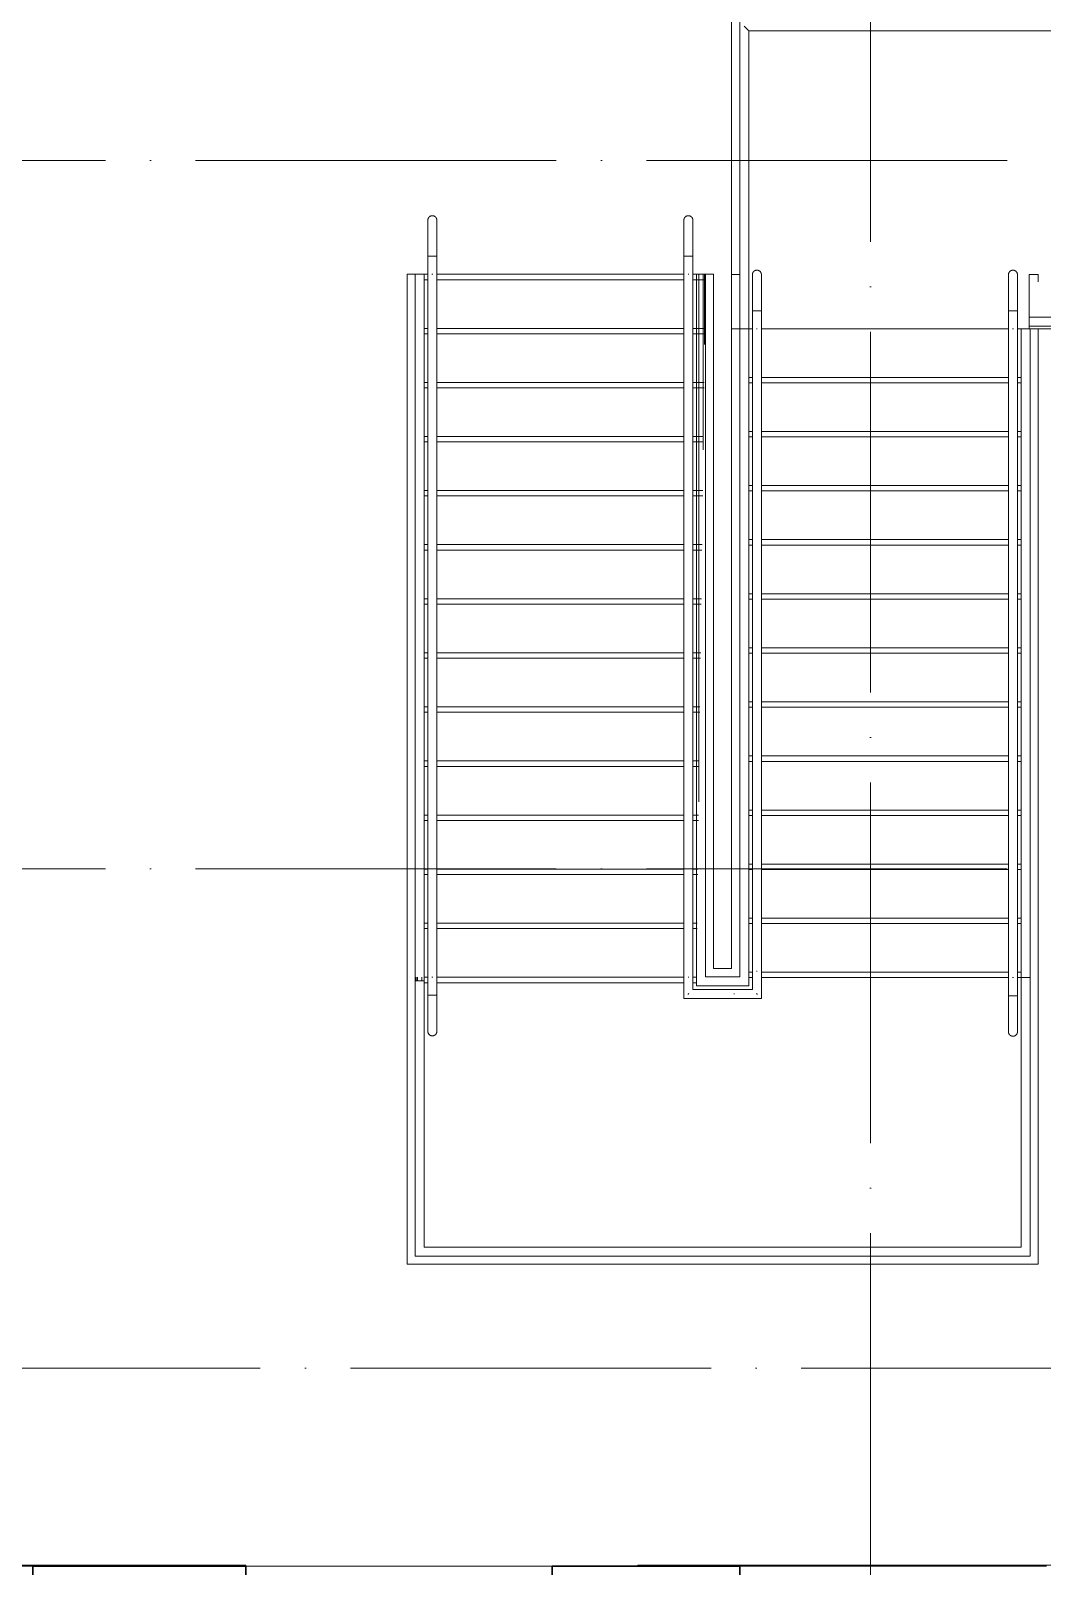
# Model space of a CAD drawing. Header units: millimetres. Extents: x -421858 to 614926, y -468665 to 141641.
# Drawn here: x 126769 to 132378, y -3136 to 5383 of the extents above; entities that cross this region are included whole.
import ezdxf

# ---------------------------------------------------------------- set-up
doc = ezdxf.new("R2010")
doc.units = ezdxf.units.MM
doc.linetypes.add('ADSK_Линия сетки', pattern=[25, 20, -2.5, 0, -2.5])
for name, color, linetype, lineweight in [('Лестницы', 252, 'Continuous', 9), ('Ограждение', 252, 'Continuous', 9), ('Оси', 252, 'Continuous', 9), ('Перекрытие', 252, 'Continuous', 18), ('Стены внутренние', 7, 'Continuous', 18), ('Стены наружные', 7, 'Continuous', 18)]:
    doc.layers.add(name, color=color, linetype=linetype, lineweight=lineweight)

# ---------------------------------------------------------------- blocks, each defined once
blk = doc.blocks.new('2 этаж')
at = {"layer": 'Лестницы', "color": 251, "true_color": 0x636466}
for p, q in [((128900.8, 4031.8), (128855.8, 4031.8)), ((128855.8, 4031.8), (128855.8, -185.6)), ((128970.8, 4031.8), (128950.8, 4031.8)), ((130390.8, 4031.8), (129020.8, 4031.8)), ((130505.8, 4031.8), (130440.8, 4031.8)), ((130555.8, 4031.8), (130505.8, 4031.8)), ((130505.8, 4031.8), (130505.8, 3731.8)), ((130555.8, 4031.8), (130555.8, 179.7)), ((130701, 4029.7), (130655.8, 4029.7)), ((130655.8, 3989.8), (130655.8, 4029.7)), ((132355.8, 4029.7), (132305.8, 4029.7)), ((132305.8, 3793.9), (132305.8, 4029.7)), ((132355.8, 3989.8), (132355.8, 4029.7)), ((128970.8, 4001.8), (128950.8, 4001.8)), ((130390.8, 4001.8), (129020.8, 4001.8)), ((130505.8, 4001.8), (130440.8, 4001.8)), ((128970.8, 3731.8), (128950.8, 3731.8)), ((128970.8, 3701.8), (128950.8, 3701.8)), ((130390.8, 3731.8), (129020.8, 3731.8)), ((130390.8, 3701.8), (129020.8, 3701.8)), ((130505.8, 3731.8), (130440.8, 3731.8)), ((130505.8, 3701.8), (130440.8, 3701.8)), ((130505.8, 3731.8), (130505.8, 3641.8)), ((130655.8, 179.7), (130655.8, 3729.4)), ((132305.8, 3729.7), (132305.8, 3743.9)), ((132355.8, 147), (132355.8, 3729.4)), ((128970.8, 3431.8), (128950.8, 3431.8)), ((130390.8, 3431.8), (129020.8, 3431.8)), ((130503.1, 3431.8), (130440.8, 3431.8)), ((130750.8, 3459.7), (130770.8, 3459.7)), ((130750.8, 3429.7), (130770.8, 3429.7)), ((130820.8, 3459.7), (132190.8, 3459.7)), ((130820.8, 3429.7), (132190.8, 3429.7)), ((132240.8, 3459.7), (132260.8, 3459.7)), ((132240.8, 3429.7), (132260.8, 3429.7)), ((128970.8, 3401.8), (128950.8, 3401.8)), ((130390.8, 3401.8), (129020.8, 3401.8)), ((130502.7, 3401.8), (130440.8, 3401.8)), ((130750.8, 3159.7), (130770.8, 3159.7)), ((130820.8, 3159.7), (132190.8, 3159.7)), ((132240.8, 3159.7), (132260.8, 3159.7)), ((128970.8, 3131.8), (128950.8, 3131.8)), ((128970.8, 3101.8), (128950.8, 3101.8)), ((130390.8, 3131.8), (129020.8, 3131.8)), ((130390.8, 3101.8), (129020.8, 3101.8)), ((130499.3, 3131.8), (130440.8, 3131.8)), ((130498.9, 3101.8), (130440.8, 3101.8)), ((130750.8, 3129.7), (130770.8, 3129.7)), ((130820.8, 3129.7), (132190.8, 3129.7)), ((132240.8, 3129.7), (132260.8, 3129.7)), ((128970.8, 2831.8), (128950.8, 2831.8)), ((130390.8, 2831.8), (129020.8, 2831.8)), ((130495.4, 2831.8), (130440.8, 2831.8)), ((130750.8, 2859.7), (130770.8, 2859.7)), ((130750.8, 2829.7), (130770.8, 2829.7)), ((130820.8, 2859.7), (132190.8, 2859.7)), ((130820.8, 2829.7), (132190.8, 2829.7)), ((132240.8, 2859.7), (132260.8, 2859.7)), ((132240.8, 2829.7), (132260.8, 2829.7)), ((128970.8, 2801.8), (128950.8, 2801.8)), ((130390.8, 2801.8), (129020.8, 2801.8)), ((130495.1, 2801.8), (130440.8, 2801.8)), ((130750.8, 2559.7), (130770.8, 2559.7)), ((130820.8, 2559.7), (132190.8, 2559.7)), ((132240.8, 2559.7), (132260.8, 2559.7)), ((128970.8, 2531.8), (128950.8, 2531.8)), ((128970.8, 2501.8), (128950.8, 2501.8)), ((130390.8, 2531.8), (129020.8, 2531.8)), ((130390.8, 2501.8), (129020.8, 2501.8)), ((130491.8, 2531.8), (130440.8, 2531.8)), ((130491.2, 2501.8), (130440.8, 2501.8)), ((130750.8, 2529.7), (130770.8, 2529.7)), ((130820.8, 2529.7), (132190.8, 2529.7)), ((132240.8, 2529.7), (132260.8, 2529.7)), ((128970.8, 2231.8), (128950.8, 2231.8)), ((130390.8, 2231.8), (129020.8, 2231.8)), ((130487.7, 2231.8), (130440.8, 2231.8)), ((130750.8, 2259.7), (130770.8, 2259.7)), ((130750.8, 2229.7), (130770.8, 2229.7)), ((130820.8, 2259.7), (132190.8, 2259.7)), ((130820.8, 2229.7), (132190.8, 2229.7)), ((132240.8, 2259.7), (132260.8, 2259.7)), ((132240.8, 2229.7), (132260.8, 2229.7)), ((128970.8, 2201.8), (128950.8, 2201.8)), ((130390.8, 2201.8), (129020.8, 2201.8)), ((130487.4, 2201.8), (130440.8, 2201.8)), ((130750.8, 1959.7), (130770.8, 1959.7)), ((130820.8, 1959.7), (132190.8, 1959.7)), ((132240.8, 1959.7), (132260.8, 1959.7)), ((128970.8, 1931.8), (128950.8, 1931.8)), ((128970.8, 1901.8), (128950.8, 1901.8)), ((130390.8, 1931.8), (129020.8, 1931.8)), ((130390.8, 1901.8), (129020.8, 1901.8)), ((130483.9, 1931.8), (130440.8, 1931.8)), ((130483.5, 1901.8), (130440.8, 1901.8)), ((130750.8, 1929.7), (130770.8, 1929.7)), ((130820.8, 1929.7), (132190.8, 1929.7)), ((132240.8, 1929.7), (132260.8, 1929.7)), ((128970.8, 1631.8), (128950.8, 1631.8)), ((130390.8, 1631.8), (129020.8, 1631.8)), ((130480.1, 1631.8), (130440.8, 1631.8)), ((130750.8, 1659.7), (130770.8, 1659.7)), ((130750.8, 1629.7), (130770.8, 1629.7)), ((130820.8, 1659.7), (132190.8, 1659.7)), ((130820.8, 1629.7), (132190.8, 1629.7)), ((132240.8, 1659.7), (132260.8, 1659.7)), ((132240.8, 1629.7), (132260.8, 1629.7)), ((128970.8, 1601.8), (128950.8, 1601.8)), ((130390.8, 1601.8), (129020.8, 1601.8)), ((130479.7, 1601.8), (130440.8, 1601.8)), ((128970.8, 1331.8), (128950.8, 1331.8)), ((128970.8, 1301.8), (128950.8, 1301.8)), ((130390.8, 1331.8), (129020.8, 1331.8)), ((130390.8, 1301.8), (129020.8, 1301.8)), ((130476.4, 1331.8), (130440.8, 1331.8)), ((130475.9, 1301.8), (130440.8, 1301.8)), ((130750.8, 1359.7), (130770.8, 1359.7)), ((130750.8, 1329.7), (130770.8, 1329.7)), ((130820.8, 1359.7), (132190.8, 1359.7)), ((130820.8, 1329.7), (132190.8, 1329.7)), ((132240.8, 1359.7), (132260.8, 1359.7)), ((132240.8, 1329.7), (132260.8, 1329.7)), ((128970.8, 1031.8), (128950.8, 1031.8)), ((130390.8, 1031.8), (129020.8, 1031.8)), ((130472.5, 1031.8), (130440.8, 1031.8)), ((130750.8, 1059.7), (130770.8, 1059.7)), ((130750.8, 1029.7), (130770.8, 1029.7)), ((130820.8, 1059.7), (132190.8, 1059.7)), ((130820.8, 1029.7), (132190.8, 1029.7)), ((132240.8, 1059.7), (132260.8, 1059.7)), ((132240.8, 1029.7), (132260.8, 1029.7)), ((128970.8, 1001.8), (128950.8, 1001.8)), ((130390.8, 1001.8), (129020.8, 1001.8)), ((130472.2, 1001.8), (130440.8, 1001.8)), ((128970.8, 731.8), (128950.8, 731.8)), ((128970.8, 701.8), (128950.8, 701.8)), ((130390.8, 731.8), (129020.8, 731.8)), ((130390.8, 701.8), (129020.8, 701.8)), ((130468.5, 731.8), (130440.8, 731.8)), ((130468.1, 701.8), (130440.8, 701.8)), ((130750.8, 759.7), (130770.8, 759.7)), ((130750.8, 729.7), (130770.8, 729.7)), ((130820.8, 759.7), (132190.8, 759.7)), ((130820.8, 729.7), (132190.8, 729.7)), ((132240.8, 759.7), (132260.8, 759.7)), ((132240.8, 729.7), (132260.8, 729.7)), ((128970.8, 431.8), (128950.8, 431.8)), ((130390.8, 431.8), (129020.8, 431.8)), ((130464.7, 431.8), (130440.8, 431.8)), ((130750.8, 459.7), (130770.8, 459.7)), ((130750.8, 429.7), (130770.8, 429.7)), ((130820.8, 459.7), (132190.8, 459.7)), ((130820.8, 429.7), (132190.8, 429.7)), ((132240.8, 459.7), (132260.8, 459.7)), ((132240.8, 429.7), (132260.8, 429.7)), ((128970.8, 401.8), (128950.8, 401.8)), ((130390.8, 401.8), (129020.8, 401.8)), ((130464.3, 401.8), (130440.8, 401.8)), ((130655.8, 179.7), (130555.8, 179.7)), ((128905.8, 131.8), (128905.8, 111.8)), ((128970.8, 131.8), (128950.8, 131.8)), ((128970.8, 101.8), (128950.8, 101.8)), ((130390.8, 131.8), (129020.8, 131.8)), ((130390.8, 101.8), (129020.8, 101.8)), ((130461.8, 131.8), (130440.8, 131.8)), ((130461.3, 101.8), (130440.8, 101.8)), ((130750.8, 159.7), (130770.8, 159.7)), ((130750.8, 129.7), (130770.8, 129.7)), ((130820.8, 159.7), (132190.8, 159.7)), ((130820.8, 129.7), (132190.8, 129.7)), ((132240.8, 159.7), (132260.8, 159.7)), ((132240.8, 129.7), (132260.8, 129.7)), ((132355.8, -1460.3), (132355.8, 147)), ((128855.8, -185.6), (128855.8, -1460.3)), ((128855.8, -1460.3), (132355.8, -1460.3))]:
    blk.add_line(p, q, dxfattribs=at)
at = {"layer": 'Ограждение', "color": 251, "true_color": 0x636466}
for p, q in [((130700.8, 5432.9), (130700.8, 3729.7)), ((130750.8, 3729.7), (130750.8, 5382.9)), ((130751.3, 5382.4), (133026.5, 5382.4)), ((128970.8, 4131.8), (128970.8, 4031.2)), ((129020.8, 4131.8), (128970.8, 4131.8)), ((128970.8, 4131.8), (128970.8, 4031.8)), ((128998.2, 4131.8), (128993.5, 4131.8)), ((128993.5, 4131.8), (128995.8, 4131.8)), ((128995.8, 4131.8), (128998.2, 4131.8)), ((129020.8, 4031.2), (129020.8, 4131.8)), ((129020.8, 4131.8), (129020.8, 4031.8)), ((130390.8, 4131.8), (130390.8, 4031.2)), ((130440.8, 4131.8), (130390.8, 4131.8)), ((130390.8, 4131.8), (130390.8, 4031.8)), ((130418.2, 4131.8), (130413.5, 4131.8)), ((130413.5, 4131.8), (130415.8, 4131.8)), ((130415.8, 4131.8), (130418.2, 4131.8)), ((130440.8, 4031.2), (130440.8, 4131.8)), ((130440.8, 4131.8), (130440.8, 4031.8)), ((128900.8, 4031.8), (128950.8, 4031.8)), ((128900.8, 4031.8), (128900.8, 131.8)), ((128950.8, 4031.8), (128950.8, 131.8)), ((128970.8, 4031.8), (128970.8, 131.8)), ((128970.8, 4025.6), (128970.8, 125.6)), ((129020.8, 4031.8), (129020.8, 131.8)), ((129020.8, 125.6), (129020.8, 4025.6)), ((130390.8, 4031.8), (130390.8, 131.8)), ((130390.8, 4025.6), (130390.8, 125.6)), ((130440.8, 4031.8), (130440.8, 131.8)), ((130440.8, 125.6), (130440.8, 4025.6)), ((130460.8, 4031.8), (130510.8, 4031.8)), ((130460.8, 131.8), (130460.8, 4031.8)), ((130473.3, 4031.8), (130498.3, 4031.8)), ((130473.3, 1105.9), (130473.3, 4031.8)), ((130498.3, 3057.6), (130498.3, 4031.8)), ((130510.8, 134.7), (130510.8, 4031.8)), ((130770.8, 3829.7), (130770.8, 3735.8)), ((130770.8, 3829.7), (130820.8, 3829.7)), ((130770.8, 3729.7), (130770.8, 3829.7)), ((130798.2, 3829.7), (130793.5, 3829.7)), ((130793.5, 3829.7), (130795.8, 3829.7)), ((130795.8, 3829.7), (130798.2, 3829.7)), ((130820.8, 3735.8), (130820.8, 3829.7)), ((130820.8, 3729.7), (130820.8, 3829.7)), ((132190.8, 3829.4), (132190.8, 3735.6)), ((132190.8, 3829.4), (132240.8, 3829.4)), ((132190.8, 3729.4), (132190.8, 3829.4)), ((132218.2, 3829.4), (132213.5, 3829.4)), ((132213.5, 3829.4), (132215.8, 3829.4)), ((132215.8, 3829.4), (132218.2, 3829.4)), ((132240.8, 3735.6), (132240.8, 3829.4)), ((132240.8, 3729.4), (132240.8, 3829.4)), ((133018.7, 3793.9), (132305.8, 3793.9)), ((130700.8, 3729.7), (130750.8, 3729.7)), ((130700.8, 3729.7), (130700.8, 134.7)), ((130750.8, 3729.7), (130750.8, 84.7)), ((130770.8, 3735.8), (130770.8, 171.2)), ((130770.8, 165.1), (130770.8, 3729.7)), ((130820.8, 171.2), (130820.8, 3735.8)), ((130820.8, 165.1), (130820.8, 3729.7)), ((132190.8, 3735.6), (132190.8, 135.8)), ((132190.8, 129.7), (132190.8, 3729.4)), ((132240.8, 135.8), (132240.8, 3735.6)), ((132240.8, 129.7), (132240.8, 3729.4)), ((132260.8, 3729.4), (132310.8, 3729.4)), ((132260.8, 3729.4), (132260.8, 129.7)), ((132305.8, 3743.9), (132968.7, 3743.9)), ((132310.8, 3729.4), (132310.8, 129.7)), ((128900.8, 131.8), (128900.8, 111.8)), ((128900.8, 111.8), (128950.8, 111.8)), ((128900.8, -1415.3), (128900.8, 111.8)), ((128950.8, 111.8), (128900.8, 111.8)), ((128913.3, 131.8), (128913.3, 111.8)), ((128938.3, 131.8), (128938.3, 111.8)), ((128950.8, 131.8), (128950.8, 111.8)), ((128950.8, -1365.3), (128950.8, 111.8)), ((128970.8, 131.8), (128970.8, 31.8)), ((128970.8, 125.6), (128970.8, 31.8)), ((129020.8, 131.8), (129020.8, 31.8)), ((129020.8, 31.8), (129020.8, 125.6)), ((130390.8, 131.8), (130390.8, 14.7)), ((130390.8, 125.6), (130390.8, 14.7)), ((130440.8, 131.8), (130440.8, 64.7)), ((130440.8, 64.7), (130440.8, 125.6)), ((130460.8, 84.7), (130460.8, 131.8)), ((130700.8, 134.7), (130510.8, 134.7)), ((130770.8, 165.6), (130770.8, 64.7)), ((130770.8, 64.7), (130770.8, 165.1)), ((130820.8, 14.7), (130820.8, 165.6)), ((130820.8, 14.7), (130820.8, 165.1)), ((132190.8, 130.2), (132190.8, 29.7)), ((132190.8, 29.7), (132190.8, 129.7)), ((132240.8, 29.7), (132240.8, 130.2)), ((132240.8, 29.7), (132240.8, 129.7)), ((132260.8, 129.7), (132260.8, -1365.3)), ((132310.8, 129.7), (132260.8, 129.7)), ((132310.8, 129.7), (132310.8, -1415.3)), ((129020.8, 31.8), (128970.8, 31.8)), ((128993.5, 31.8), (128998.2, 31.8)), ((128995.8, 31.8), (128993.5, 31.8)), ((128998.2, 31.8), (128995.8, 31.8)), ((130390.8, 14.7), (130670.4, 14.7)), ((130390.8, 14.7), (130670.4, 14.7)), ((130670.4, 64.7), (130440.8, 64.7)), ((130440.8, 64.7), (130670.4, 64.7)), ((130750.8, 84.7), (130460.8, 84.7)), ((130670.4, 64.7), (130770.8, 64.7)), ((130670.4, 14.7), (130820.8, 14.7)), ((130770.8, 64.7), (130695.4, 64.7)), ((130695.4, 14.7), (130820.8, 14.7)), ((132190.8, 29.7), (132240.8, 29.7)), ((132213.5, 29.7), (132218.2, 29.7)), ((132215.8, 29.7), (132213.5, 29.7)), ((132218.2, 29.7), (132215.8, 29.7)), ((132310.8, -1415.3), (128900.8, -1415.3)), ((132260.8, -1365.3), (128950.8, -1365.3))]:
    blk.add_line(p, q, dxfattribs=at)
at = {"layer": 'Ограждение', "color": 251, "true_color": 0x636466, "flags": 128}
for points in [[(130751.3, 5382.4), (130750.3, 5383.2), (130747.7, 5385.7), (130743.6, 5389.7), (130738.4, 5394.9), (130732.3, 5400.9), (130725.8, 5407.4)], [(128970.8, 4331.8), (128970.8, 4332.8), (128970.9, 4333.7), (128971, 4334.7), (128971.1, 4335.7), (128971.3, 4336.7), (128971.5, 4337.7), (128971.8, 4338.7), (128972.1, 4339.6), (128972.4, 4340.6), (128972.8, 4341.5), (128973.2, 4342.4), (128973.7, 4343.3), (128974.1, 4344.2), (128974.6, 4345), (128975.2, 4345.9), (128975.8, 4346.7), (128976.4, 4347.5), (128977, 4348.2), (128977.7, 4349), (128978.4, 4349.7), (128979.1, 4350.4), (128979.9, 4351), (128980.7, 4351.6), (128981.5, 4352.2), (128982.3, 4352.8), (128983.2, 4353.3), (128984, 4353.8), (128984.9, 4354.3), (128985.8, 4354.7), (128986.8, 4355.1), (128987.7, 4355.4), (128988.7, 4355.7), (128989.6, 4356), (128990.6, 4356.2), (128991.6, 4356.4), (128992.6, 4356.5), (128993.6, 4356.6), (128994.6, 4356.7), (128995.6, 4356.7), (128995.8, 4356.8)], [(128995.8, 4356.8), (128996.8, 4356.7), (128997.8, 4356.7), (128998.8, 4356.6), (128999.8, 4356.4), (129000.8, 4356.3), (129001.8, 4356), (129002.7, 4355.8), (129003.7, 4355.5), (129004.6, 4355.1), (129005.6, 4354.8), (129006.5, 4354.4), (129007.4, 4353.9), (129008.2, 4353.4), (129009.1, 4352.9), (129009.9, 4352.4), (129010.8, 4351.8), (129011.5, 4351.2), (129012.3, 4350.5), (129013, 4349.9), (129013.8, 4349.2), (129014.4, 4348.4), (129015.1, 4347.7), (129015.7, 4346.9), (129016.3, 4346.1), (129016.9, 4345.3), (129017.4, 4344.4), (129017.9, 4343.5), (129018.3, 4342.6), (129018.7, 4341.7), (129019.1, 4340.8), (129019.5, 4339.9), (129019.8, 4338.9), (129020, 4338), (129020.3, 4337), (129020.5, 4336), (129020.6, 4335), (129020.7, 4334), (129020.8, 4333), (129020.8, 4332), (129020.8, 4331.8)], [(130390.8, 4331.8), (130390.8, 4332.8), (130390.9, 4333.7), (130391, 4334.7), (130391.1, 4335.7), (130391.3, 4336.7), (130391.5, 4337.7), (130391.8, 4338.7), (130392.1, 4339.6), (130392.4, 4340.6), (130392.8, 4341.5), (130393.2, 4342.4), (130393.7, 4343.3), (130394.1, 4344.2), (130394.6, 4345), (130395.2, 4345.9), (130395.8, 4346.7), (130396.4, 4347.5), (130397, 4348.2), (130397.7, 4349), (130398.4, 4349.7), (130399.1, 4350.4), (130399.9, 4351), (130400.7, 4351.6), (130401.5, 4352.2), (130402.3, 4352.8), (130403.2, 4353.3), (130404, 4353.8), (130404.9, 4354.3), (130405.8, 4354.7), (130406.8, 4355.1), (130407.7, 4355.4), (130408.7, 4355.7), (130409.6, 4356), (130410.6, 4356.2), (130411.6, 4356.4), (130412.6, 4356.5), (130413.6, 4356.6), (130414.6, 4356.7), (130415.6, 4356.7), (130415.8, 4356.8)], [(130415.8, 4356.8), (130416.8, 4356.7), (130417.8, 4356.7), (130418.8, 4356.6), (130419.8, 4356.4), (130420.8, 4356.3), (130421.8, 4356), (130422.7, 4355.8), (130423.7, 4355.5), (130424.6, 4355.1), (130425.6, 4354.8), (130426.5, 4354.4), (130427.4, 4353.9), (130428.2, 4353.4), (130429.1, 4352.9), (130429.9, 4352.4), (130430.8, 4351.8), (130431.5, 4351.2), (130432.3, 4350.5), (130433, 4349.9), (130433.8, 4349.2), (130434.4, 4348.4), (130435.1, 4347.7), (130435.7, 4346.9), (130436.3, 4346.1), (130436.9, 4345.3), (130437.4, 4344.4), (130437.9, 4343.5), (130438.3, 4342.6), (130438.7, 4341.7), (130439.1, 4340.8), (130439.5, 4339.9), (130439.8, 4338.9), (130440, 4338), (130440.3, 4337), (130440.5, 4336), (130440.6, 4335), (130440.7, 4334), (130440.8, 4333), (130440.8, 4332), (130440.8, 4331.8)], [(128970.8, 4131.8), (128970.8, 4139.7), (128970.8, 4147.7), (128970.8, 4155.7), (128970.8, 4163.6), (128970.8, 4171.5), (128970.8, 4179.3), (128970.8, 4187), (128970.8, 4194.7), (128970.8, 4202.2), (128970.8, 4209.6), (128970.8, 4216.9), (128970.8, 4224.1), (128970.8, 4231.1), (128970.8, 4238), (128970.8, 4244.7), (128970.8, 4251.2), (128970.8, 4257.5), (128970.8, 4263.6), (128970.8, 4269.5), (128970.8, 4275.2), (128970.8, 4280.7), (128970.8, 4285.9), (128970.8, 4290.9), (128970.8, 4295.6), (128970.8, 4300), (128970.8, 4304.2), (128970.8, 4308.1), (128970.8, 4311.8), (128970.8, 4315.1), (128970.8, 4318.2), (128970.8, 4320.9), (128970.8, 4323.4), (128970.8, 4325.5), (128970.8, 4327.3), (128970.8, 4328.8), (128970.8, 4330), (128970.8, 4330.9), (128970.8, 4331.5), (128970.8, 4331.7), (128970.8, 4331.8)], [(128970.8, 4331.8), (128970.8, 4331.6), (128970.8, 4331.1), (128970.8, 4330.3), (128970.8, 4329.2), (128970.8, 4327.8), (128970.8, 4326), (128970.8, 4324), (128970.8, 4321.6), (128970.8, 4318.9), (128970.8, 4316), (128970.8, 4312.7), (128970.8, 4309.2), (128970.8, 4305.3), (128970.8, 4301.2), (128970.8, 4296.8), (128970.8, 4292.2), (128970.8, 4287.3), (128970.8, 4282.1), (128970.8, 4276.7), (128970.8, 4271.1), (128970.8, 4265.2), (128970.8, 4259.2), (128970.8, 4252.9), (128970.8, 4246.5), (128970.8, 4239.8), (128970.8, 4233), (128970.8, 4226), (128970.8, 4218.9), (128970.8, 4211.6), (128970.8, 4204.2), (128970.8, 4196.7), (128970.8, 4189.1), (128970.8, 4181.4), (128970.8, 4173.6), (128970.8, 4165.7), (128970.8, 4157.8), (128970.8, 4149.9), (128970.8, 4141.9), (128970.8, 4133.9), (128970.8, 4131.8)], [(129020.8, 4131.8), (129020.8, 4139.7), (129020.8, 4147.7), (129020.8, 4155.7), (129020.8, 4163.6), (129020.8, 4171.5), (129020.8, 4179.3), (129020.8, 4187), (129020.8, 4194.7), (129020.8, 4202.2), (129020.8, 4209.6), (129020.8, 4216.9), (129020.8, 4224.1), (129020.8, 4231.1), (129020.8, 4238), (129020.8, 4244.7), (129020.8, 4251.2), (129020.8, 4257.5), (129020.8, 4263.6), (129020.8, 4269.5), (129020.8, 4275.2), (129020.8, 4280.7), (129020.8, 4285.9), (129020.8, 4290.9), (129020.8, 4295.6), (129020.8, 4300), (129020.8, 4304.2), (129020.8, 4308.1), (129020.8, 4311.8), (129020.8, 4315.1), (129020.8, 4318.2), (129020.8, 4320.9), (129020.8, 4323.4), (129020.8, 4325.5), (129020.8, 4327.3), (129020.8, 4328.8), (129020.8, 4330), (129020.8, 4330.9), (129020.8, 4331.5), (129020.8, 4331.7), (129020.8, 4331.8)], [(129020.8, 4331.8), (129020.8, 4331.6), (129020.8, 4331.1), (129020.8, 4330.3), (129020.8, 4329.2), (129020.8, 4327.8), (129020.8, 4326), (129020.8, 4324), (129020.8, 4321.6), (129020.8, 4318.9), (129020.8, 4316), (129020.8, 4312.7), (129020.8, 4309.2), (129020.8, 4305.3), (129020.8, 4301.2), (129020.8, 4296.8), (129020.8, 4292.2), (129020.8, 4287.3), (129020.8, 4282.1), (129020.8, 4276.7), (129020.8, 4271.1), (129020.8, 4265.2), (129020.8, 4259.2), (129020.8, 4252.9), (129020.8, 4246.5), (129020.8, 4239.8), (129020.8, 4233), (129020.8, 4226), (129020.8, 4218.9), (129020.8, 4211.6), (129020.8, 4204.2), (129020.8, 4196.7), (129020.8, 4189.1), (129020.8, 4181.4), (129020.8, 4173.6), (129020.8, 4165.7), (129020.8, 4157.8), (129020.8, 4149.9), (129020.8, 4141.9), (129020.8, 4133.9), (129020.8, 4131.8)], [(130390.8, 4131.8), (130390.8, 4139.7), (130390.8, 4147.7), (130390.8, 4155.7), (130390.8, 4163.6), (130390.8, 4171.5), (130390.8, 4179.3), (130390.8, 4187), (130390.8, 4194.7), (130390.8, 4202.2), (130390.8, 4209.6), (130390.8, 4216.9), (130390.8, 4224.1), (130390.8, 4231.1), (130390.8, 4238), (130390.8, 4244.7), (130390.8, 4251.2), (130390.8, 4257.5), (130390.8, 4263.6), (130390.8, 4269.5), (130390.8, 4275.2), (130390.8, 4280.7), (130390.8, 4285.9), (130390.8, 4290.9), (130390.8, 4295.6), (130390.8, 4300), (130390.8, 4304.2), (130390.8, 4308.1), (130390.8, 4311.8), (130390.8, 4315.1), (130390.8, 4318.2), (130390.8, 4320.9), (130390.8, 4323.4), (130390.8, 4325.5), (130390.8, 4327.3), (130390.8, 4328.8), (130390.8, 4330), (130390.8, 4330.9), (130390.8, 4331.5), (130390.8, 4331.7), (130390.8, 4331.8)], [(130390.8, 4331.8), (130390.8, 4331.6), (130390.8, 4331.1), (130390.8, 4330.3), (130390.8, 4329.2), (130390.8, 4327.8), (130390.8, 4326), (130390.8, 4324), (130390.8, 4321.6), (130390.8, 4318.9), (130390.8, 4316), (130390.8, 4312.7), (130390.8, 4309.2), (130390.8, 4305.3), (130390.8, 4301.2), (130390.8, 4296.8), (130390.8, 4292.2), (130390.8, 4287.3), (130390.8, 4282.1), (130390.8, 4276.7), (130390.8, 4271.1), (130390.8, 4265.2), (130390.8, 4259.2), (130390.8, 4252.9), (130390.8, 4246.5), (130390.8, 4239.8), (130390.8, 4233), (130390.8, 4226), (130390.8, 4218.9), (130390.8, 4211.6), (130390.8, 4204.2), (130390.8, 4196.7), (130390.8, 4189.1), (130390.8, 4181.4), (130390.8, 4173.6), (130390.8, 4165.7), (130390.8, 4157.8), (130390.8, 4149.9), (130390.8, 4141.9), (130390.8, 4133.9), (130390.8, 4131.8)], [(130440.8, 4131.8), (130440.8, 4139.7), (130440.8, 4147.7), (130440.8, 4155.7), (130440.8, 4163.6), (130440.8, 4171.5), (130440.8, 4179.3), (130440.8, 4187), (130440.8, 4194.7), (130440.8, 4202.2), (130440.8, 4209.6), (130440.8, 4216.9), (130440.8, 4224.1), (130440.8, 4231.1), (130440.8, 4238), (130440.8, 4244.7), (130440.8, 4251.2), (130440.8, 4257.5), (130440.8, 4263.6), (130440.8, 4269.5), (130440.8, 4275.2), (130440.8, 4280.7), (130440.8, 4285.9), (130440.8, 4290.9), (130440.8, 4295.6), (130440.8, 4300), (130440.8, 4304.2), (130440.8, 4308.1), (130440.8, 4311.8), (130440.8, 4315.1), (130440.8, 4318.2), (130440.8, 4320.9), (130440.8, 4323.4), (130440.8, 4325.5), (130440.8, 4327.3), (130440.8, 4328.8), (130440.8, 4330), (130440.8, 4330.9), (130440.8, 4331.5), (130440.8, 4331.7), (130440.8, 4331.8)], [(130440.8, 4331.8), (130440.8, 4331.6), (130440.8, 4331.1), (130440.8, 4330.3), (130440.8, 4329.2), (130440.8, 4327.8), (130440.8, 4326), (130440.8, 4324), (130440.8, 4321.6), (130440.8, 4318.9), (130440.8, 4316), (130440.8, 4312.7), (130440.8, 4309.2), (130440.8, 4305.3), (130440.8, 4301.2), (130440.8, 4296.8), (130440.8, 4292.2), (130440.8, 4287.3), (130440.8, 4282.1), (130440.8, 4276.7), (130440.8, 4271.1), (130440.8, 4265.2), (130440.8, 4259.2), (130440.8, 4252.9), (130440.8, 4246.5), (130440.8, 4239.8), (130440.8, 4233), (130440.8, 4226), (130440.8, 4218.9), (130440.8, 4211.6), (130440.8, 4204.2), (130440.8, 4196.7), (130440.8, 4189.1), (130440.8, 4181.4), (130440.8, 4173.6), (130440.8, 4165.7), (130440.8, 4157.8), (130440.8, 4149.9), (130440.8, 4141.9), (130440.8, 4133.9), (130440.8, 4131.8)], [(130770.8, 4029.7), (130770.8, 4030.7), (130770.9, 4031.7), (130771, 4032.7), (130771.1, 4033.6), (130771.3, 4034.6), (130771.5, 4035.6), (130771.8, 4036.6), (130772.1, 4037.5), (130772.4, 4038.5), (130772.8, 4039.4), (130773.2, 4040.3), (130773.6, 4041.2), (130774.1, 4042.1), (130774.6, 4042.9), (130775.2, 4043.8), (130775.8, 4044.6), (130776.4, 4045.4), (130777, 4046.1), (130777.7, 4046.9), (130778.4, 4047.6), (130779.1, 4048.3), (130779.9, 4048.9), (130780.7, 4049.6), (130781.5, 4050.1), (130782.3, 4050.7), (130783.2, 4051.2), (130784, 4051.7), (130784.9, 4052.2), (130785.8, 4052.6), (130786.8, 4053), (130787.7, 4053.3), (130788.7, 4053.6), (130789.6, 4053.9), (130790.6, 4054.1), (130791.6, 4054.3), (130792.6, 4054.5), (130793.6, 4054.6), (130794.6, 4054.6), (130795.6, 4054.7), (130795.8, 4054.7)], [(130770.8, 3829.7), (130770.8, 3837.7), (130770.8, 3845.6), (130770.8, 3853.6), (130770.8, 3861.5), (130770.8, 3869.4), (130770.8, 3877.2), (130770.8, 3884.9), (130770.8, 3892.6), (130770.8, 3900.1), (130770.8, 3907.5), (130770.8, 3914.9), (130770.8, 3922), (130770.8, 3929), (130770.8, 3935.9), (130770.8, 3942.6), (130770.8, 3949.1), (130770.8, 3955.4), (130770.8, 3961.5), (130770.8, 3967.4), (130770.8, 3973.1), (130770.8, 3978.6), (130770.8, 3983.8), (130770.8, 3988.8), (130770.8, 3993.5), (130770.8, 3998), (130770.8, 4002.1), (130770.8, 4006.1), (130770.8, 4009.7), (130770.8, 4013), (130770.8, 4016.1), (130770.8, 4018.8), (130770.8, 4021.3), (130770.8, 4023.4), (130770.8, 4025.2), (130770.8, 4026.8), (130770.8, 4028), (130770.8, 4028.8), (130770.8, 4029.4), (130770.8, 4029.7), (130770.8, 4029.7)], [(130770.8, 4029.7), (130770.8, 4029.5), (130770.8, 4029), (130770.8, 4028.2), (130770.8, 4027.1), (130770.8, 4025.7), (130770.8, 4023.9), (130770.8, 4021.9), (130770.8, 4019.5), (130770.8, 4016.8), (130770.8, 4013.9), (130770.8, 4010.6), (130770.8, 4007.1), (130770.8, 4003.2), (130770.8, 3999.1), (130770.8, 3994.7), (130770.8, 3990.1), (130770.8, 3985.2), (130770.8, 3980), (130770.8, 3974.6), (130770.8, 3969), (130770.8, 3963.2), (130770.8, 3957.1), (130770.8, 3950.8), (130770.8, 3944.4), (130770.8, 3937.7), (130770.8, 3930.9), (130770.8, 3923.9), (130770.8, 3916.8), (130770.8, 3909.5), (130770.8, 3902.1), (130770.8, 3894.6), (130770.8, 3887), (130770.8, 3879.3), (130770.8, 3871.5), (130770.8, 3863.7), (130770.8, 3855.7), (130770.8, 3847.8), (130770.8, 3839.8), (130770.8, 3831.8), (130770.8, 3829.7)], [(130795.8, 4054.7), (130796.8, 4054.6), (130797.8, 4054.6), (130798.8, 4054.5), (130799.8, 4054.3), (130800.8, 4054.2), (130801.8, 4053.9), (130802.7, 4053.7), (130803.7, 4053.4), (130804.6, 4053.1), (130805.6, 4052.7), (130806.5, 4052.3), (130807.4, 4051.8), (130808.2, 4051.4), (130809.1, 4050.8), (130809.9, 4050.3), (130810.8, 4049.7), (130811.5, 4049.1), (130812.3, 4048.5), (130813, 4047.8), (130813.8, 4047.1), (130814.4, 4046.4), (130815.1, 4045.6), (130815.7, 4044.8), (130816.3, 4044), (130816.9, 4043.2), (130817.4, 4042.3), (130817.9, 4041.4), (130818.3, 4040.6), (130818.7, 4039.6), (130819.1, 4038.7), (130819.5, 4037.8), (130819.8, 4036.8), (130820, 4035.9), (130820.3, 4034.9), (130820.5, 4033.9), (130820.6, 4032.9), (130820.7, 4031.9), (130820.8, 4030.9), (130820.8, 4029.9), (130820.8, 4029.7)], [(130820.8, 3829.7), (130820.8, 3837.7), (130820.8, 3845.6), (130820.8, 3853.6), (130820.8, 3861.5), (130820.8, 3869.4), (130820.8, 3877.2), (130820.8, 3884.9), (130820.8, 3892.6), (130820.8, 3900.1), (130820.8, 3907.5), (130820.8, 3914.9), (130820.8, 3922), (130820.8, 3929), (130820.8, 3935.9), (130820.8, 3942.6), (130820.8, 3949.1), (130820.8, 3955.4), (130820.8, 3961.5), (130820.8, 3967.4), (130820.8, 3973.1), (130820.8, 3978.6), (130820.8, 3983.8), (130820.8, 3988.8), (130820.8, 3993.5), (130820.8, 3998), (130820.8, 4002.1), (130820.8, 4006.1), (130820.8, 4009.7), (130820.8, 4013), (130820.8, 4016.1), (130820.8, 4018.8), (130820.8, 4021.3), (130820.8, 4023.4), (130820.8, 4025.2), (130820.8, 4026.8), (130820.8, 4028), (130820.8, 4028.8), (130820.8, 4029.4), (130820.8, 4029.7), (130820.8, 4029.7)], [(130820.8, 4029.7), (130820.8, 4029.5), (130820.8, 4029), (130820.8, 4028.2), (130820.8, 4027.1), (130820.8, 4025.7), (130820.8, 4023.9), (130820.8, 4021.9), (130820.8, 4019.5), (130820.8, 4016.8), (130820.8, 4013.9), (130820.8, 4010.6), (130820.8, 4007.1), (130820.8, 4003.2), (130820.8, 3999.1), (130820.8, 3994.7), (130820.8, 3990.1), (130820.8, 3985.2), (130820.8, 3980), (130820.8, 3974.6), (130820.8, 3969), (130820.8, 3963.2), (130820.8, 3957.1), (130820.8, 3950.8), (130820.8, 3944.4), (130820.8, 3937.7), (130820.8, 3930.9), (130820.8, 3923.9), (130820.8, 3916.8), (130820.8, 3909.5), (130820.8, 3902.1), (130820.8, 3894.6), (130820.8, 3887), (130820.8, 3879.3), (130820.8, 3871.5), (130820.8, 3863.7), (130820.8, 3855.7), (130820.8, 3847.8), (130820.8, 3839.8), (130820.8, 3831.8), (130820.8, 3829.7)], [(132190.8, 4029.4), (132190.8, 4030.4), (132190.9, 4031.4), (132191, 4032.4), (132191.1, 4033.4), (132191.3, 4034.4), (132191.5, 4035.3), (132191.8, 4036.3), (132192.1, 4037.3), (132192.4, 4038.2), (132192.8, 4039.1), (132193.2, 4040), (132193.6, 4040.9), (132194.1, 4041.8), (132194.6, 4042.7), (132195.2, 4043.5), (132195.8, 4044.3), (132196.4, 4045.1), (132197, 4045.9), (132197.7, 4046.6), (132198.4, 4047.3), (132199.1, 4048), (132199.9, 4048.7), (132200.7, 4049.3), (132201.5, 4049.9), (132202.3, 4050.4), (132203.2, 4051), (132204, 4051.4), (132204.9, 4051.9), (132205.8, 4052.3), (132206.8, 4052.7), (132207.7, 4053), (132208.7, 4053.3), (132209.6, 4053.6), (132210.6, 4053.8), (132211.6, 4054), (132212.6, 4054.2), (132213.6, 4054.3), (132214.6, 4054.4), (132215.6, 4054.4), (132215.8, 4054.4)], [(132190.8, 3829.4), (132190.8, 3837.4), (132190.8, 3845.4), (132190.8, 3853.3), (132190.8, 3861.3), (132190.8, 3869.1), (132190.8, 3876.9), (132190.8, 3884.7), (132190.8, 3892.3), (132190.8, 3899.8), (132190.8, 3907.3), (132190.8, 3914.6), (132190.8, 3921.8), (132190.8, 3928.8), (132190.8, 3935.6), (132190.8, 3942.3), (132190.8, 3948.8), (132190.8, 3955.2), (132190.8, 3961.3), (132190.8, 3967.2), (132190.8, 3972.9), (132190.8, 3978.3), (132190.8, 3983.5), (132190.8, 3988.5), (132190.8, 3993.2), (132190.8, 3997.7), (132190.8, 4001.9), (132190.8, 4005.8), (132190.8, 4009.4), (132190.8, 4012.8), (132190.8, 4015.8), (132190.8, 4018.6), (132190.8, 4021), (132190.8, 4023.1), (132190.8, 4025), (132190.8, 4026.5), (132190.8, 4027.7), (132190.8, 4028.6), (132190.8, 4029.1), (132190.8, 4029.4), (132190.8, 4029.4)], [(132190.8, 4029.4), (132190.8, 4029.2), (132190.8, 4028.8), (132190.8, 4028), (132190.8, 4026.8), (132190.8, 4025.4), (132190.8, 4023.7), (132190.8, 4021.6), (132190.8, 4019.2), (132190.8, 4016.6), (132190.8, 4013.6), (132190.8, 4010.3), (132190.8, 4006.8), (132190.8, 4003), (132190.8, 3998.8), (132190.8, 3994.5), (132190.8, 3989.8), (132190.8, 3984.9), (132190.8, 3979.8), (132190.8, 3974.4), (132190.8, 3968.7), (132190.8, 3962.9), (132190.8, 3956.8), (132190.8, 3950.6), (132190.8, 3944.1), (132190.8, 3937.5), (132190.8, 3930.6), (132190.8, 3923.7), (132190.8, 3916.5), (132190.8, 3909.3), (132190.8, 3901.9), (132190.8, 3894.4), (132190.8, 3886.7), (132190.8, 3879), (132190.8, 3871.2), (132190.8, 3863.4), (132190.8, 3855.5), (132190.8, 3847.5), (132190.8, 3839.5), (132190.8, 3831.6), (132190.8, 3829.4)], [(132215.8, 4054.4), (132216.8, 4054.4), (132217.8, 4054.3), (132218.8, 4054.2), (132219.8, 4054.1), (132220.8, 4053.9), (132221.8, 4053.7), (132222.7, 4053.4), (132223.7, 4053.1), (132224.6, 4052.8), (132225.6, 4052.4), (132226.5, 4052), (132227.4, 4051.6), (132228.2, 4051.1), (132229.1, 4050.6), (132229.9, 4050), (132230.8, 4049.4), (132231.5, 4048.8), (132232.3, 4048.2), (132233, 4047.5), (132233.8, 4046.8), (132234.4, 4046.1), (132235.1, 4045.3), (132235.7, 4044.5), (132236.3, 4043.7), (132236.9, 4042.9), (132237.4, 4042.1), (132237.9, 4041.2), (132238.3, 4040.3), (132238.7, 4039.4), (132239.1, 4038.5), (132239.5, 4037.5), (132239.8, 4036.6), (132240, 4035.6), (132240.3, 4034.6), (132240.5, 4033.6), (132240.6, 4032.7), (132240.7, 4031.7), (132240.8, 4030.7), (132240.8, 4029.7), (132240.8, 4029.4)], [(132240.8, 3829.4), (132240.8, 3837.4), (132240.8, 3845.4), (132240.8, 3853.3), (132240.8, 3861.3), (132240.8, 3869.1), (132240.8, 3876.9), (132240.8, 3884.7), (132240.8, 3892.3), (132240.8, 3899.8), (132240.8, 3907.3), (132240.8, 3914.6), (132240.8, 3921.8), (132240.8, 3928.8), (132240.8, 3935.6), (132240.8, 3942.3), (132240.8, 3948.8), (132240.8, 3955.2), (132240.8, 3961.3), (132240.8, 3967.2), (132240.8, 3972.9), (132240.8, 3978.3), (132240.8, 3983.5), (132240.8, 3988.5), (132240.8, 3993.2), (132240.8, 3997.7), (132240.8, 4001.9), (132240.8, 4005.8), (132240.8, 4009.4), (132240.8, 4012.8), (132240.8, 4015.8), (132240.8, 4018.6), (132240.8, 4021), (132240.8, 4023.1), (132240.8, 4025), (132240.8, 4026.5), (132240.8, 4027.7), (132240.8, 4028.6), (132240.8, 4029.1), (132240.8, 4029.4), (132240.8, 4029.4)], [(132240.8, 4029.4), (132240.8, 4029.2), (132240.8, 4028.8), (132240.8, 4028), (132240.8, 4026.8), (132240.8, 4025.4), (132240.8, 4023.7), (132240.8, 4021.6), (132240.8, 4019.2), (132240.8, 4016.6), (132240.8, 4013.6), (132240.8, 4010.3), (132240.8, 4006.8), (132240.8, 4003), (132240.8, 3998.8), (132240.8, 3994.5), (132240.8, 3989.8), (132240.8, 3984.9), (132240.8, 3979.8), (132240.8, 3974.4), (132240.8, 3968.7), (132240.8, 3962.9), (132240.8, 3956.8), (132240.8, 3950.6), (132240.8, 3944.1), (132240.8, 3937.5), (132240.8, 3930.6), (132240.8, 3923.7), (132240.8, 3916.5), (132240.8, 3909.3), (132240.8, 3901.9), (132240.8, 3894.4), (132240.8, 3886.7), (132240.8, 3879), (132240.8, 3871.2), (132240.8, 3863.4), (132240.8, 3855.5), (132240.8, 3847.5), (132240.8, 3839.5), (132240.8, 3831.6), (132240.8, 3829.4)], [(132305.8, 3743.9), (132305.8, 3744.7), (132305.8, 3747.2), (132305.8, 3751.2), (132305.8, 3756.4), (132305.8, 3762.4), (132305.8, 3768.9), (132305.8, 3775.3), (132305.8, 3781.4), (132305.8, 3786.6), (132305.8, 3790.5), (132305.8, 3793), (132305.8, 3793.9)], [(128970.8, 31.8), (128970.8, 23.8), (128970.8, 15.8), (128970.8, 7.8), (128970.8, -0.1), (128970.8, -8), (128970.8, -15.8), (128970.8, -23.5), (128970.8, -31.2), (128970.8, -38.7), (128970.8, -46.1), (128970.8, -53.4), (128970.8, -60.6), (128970.8, -67.6), (128970.8, -74.5), (128970.8, -81.2), (128970.8, -87.7), (128970.8, -94), (128970.8, -100.1), (128970.8, -106), (128970.8, -111.7), (128970.8, -117.2), (128970.8, -122.4), (128970.8, -127.4), (128970.8, -132.1), (128970.8, -136.5), (128970.8, -140.7), (128970.8, -144.6), (128970.8, -148.3), (128970.8, -151.6), (128970.8, -154.7), (128970.8, -157.4), (128970.8, -159.9), (128970.8, -162), (128970.8, -163.8), (128970.8, -165.3), (128970.8, -166.5), (128970.8, -167.4), (128970.8, -168), (128970.8, -168.2), (128970.8, -168.2)], [(128970.8, -168.2), (128970.8, -168.1), (128970.8, -167.6), (128970.8, -166.8), (128970.8, -165.7), (128970.8, -164.3), (128970.8, -162.5), (128970.8, -160.5), (128970.8, -158.1), (128970.8, -155.4), (128970.8, -152.5), (128970.8, -149.2), (128970.8, -145.6), (128970.8, -141.8), (128970.8, -137.7), (128970.8, -133.3), (128970.8, -128.7), (128970.8, -123.8), (128970.8, -118.6), (128970.8, -113.2), (128970.8, -107.6), (128970.8, -101.7), (128970.8, -95.7), (128970.8, -89.4), (128970.8, -83), (128970.8, -76.3), (128970.8, -69.5), (128970.8, -62.5), (128970.8, -55.4), (128970.8, -48.1), (128970.8, -40.7), (128970.8, -33.2), (128970.8, -25.6), (128970.8, -17.9), (128970.8, -10.1), (128970.8, -2.2), (128970.8, 5.7), (128970.8, 13.6), (128970.8, 21.6), (128970.8, 29.6), (128970.8, 31.8)], [(129020.8, 31.8), (129020.8, 23.8), (129020.8, 15.8), (129020.8, 7.8), (129020.8, -0.1), (129020.8, -8), (129020.8, -15.8), (129020.8, -23.5), (129020.8, -31.2), (129020.8, -38.7), (129020.8, -46.1), (129020.8, -53.4), (129020.8, -60.6), (129020.8, -67.6), (129020.8, -74.5), (129020.8, -81.2), (129020.8, -87.7), (129020.8, -94), (129020.8, -100.1), (129020.8, -106), (129020.8, -111.7), (129020.8, -117.2), (129020.8, -122.4), (129020.8, -127.4), (129020.8, -132.1), (129020.8, -136.5), (129020.8, -140.7), (129020.8, -144.6), (129020.8, -148.3), (129020.8, -151.6), (129020.8, -154.7), (129020.8, -157.4), (129020.8, -159.9), (129020.8, -162), (129020.8, -163.8), (129020.8, -165.3), (129020.8, -166.5), (129020.8, -167.4), (129020.8, -168), (129020.8, -168.2), (129020.8, -168.2)], [(129020.8, -168.2), (129020.8, -168.1), (129020.8, -167.6), (129020.8, -166.8), (129020.8, -165.7), (129020.8, -164.3), (129020.8, -162.5), (129020.8, -160.5), (129020.8, -158.1), (129020.8, -155.4), (129020.8, -152.5), (129020.8, -149.2), (129020.8, -145.6), (129020.8, -141.8), (129020.8, -137.7), (129020.8, -133.3), (129020.8, -128.7), (129020.8, -123.8), (129020.8, -118.6), (129020.8, -113.2), (129020.8, -107.6), (129020.8, -101.7), (129020.8, -95.7), (129020.8, -89.4), (129020.8, -83), (129020.8, -76.3), (129020.8, -69.5), (129020.8, -62.5), (129020.8, -55.4), (129020.8, -48.1), (129020.8, -40.7), (129020.8, -33.2), (129020.8, -25.6), (129020.8, -17.9), (129020.8, -10.1), (129020.8, -2.2), (129020.8, 5.7), (129020.8, 13.6), (129020.8, 21.6), (129020.8, 29.6), (129020.8, 31.8)], [(132190.8, 29.7), (132190.8, 21.7), (132190.8, 13.7), (132190.8, 5.7), (132190.8, -2.2), (132190.8, -10.1), (132190.8, -17.9), (132190.8, -25.6), (132190.8, -33.2), (132190.8, -40.8), (132190.8, -48.2), (132190.8, -55.5), (132190.8, -62.7), (132190.8, -69.7), (132190.8, -76.6), (132190.8, -83.3), (132190.8, -89.8), (132190.8, -96.1), (132190.8, -102.2), (132190.8, -108.1), (132190.8, -113.8), (132190.8, -119.3), (132190.8, -124.5), (132190.8, -129.5), (132190.8, -134.2), (132190.8, -138.6), (132190.8, -142.8), (132190.8, -146.7), (132190.8, -150.4), (132190.8, -153.7), (132190.8, -156.7), (132190.8, -159.5), (132190.8, -161.9), (132190.8, -164.1), (132190.8, -165.9), (132190.8, -167.4), (132190.8, -168.6), (132190.8, -169.5), (132190.8, -170.1), (132190.8, -170.3), (132190.8, -170.3)], [(132190.8, -170.3), (132190.8, -170.2), (132190.8, -169.7), (132190.8, -168.9), (132190.8, -167.8), (132190.8, -166.3), (132190.8, -164.6), (132190.8, -162.5), (132190.8, -160.2), (132190.8, -157.5), (132190.8, -154.5), (132190.8, -151.3), (132190.8, -147.7), (132190.8, -143.9), (132190.8, -139.8), (132190.8, -135.4), (132190.8, -130.8), (132190.8, -125.9), (132190.8, -120.7), (132190.8, -115.3), (132190.8, -109.7), (132190.8, -103.8), (132190.8, -97.8), (132190.8, -91.5), (132190.8, -85), (132190.8, -78.4), (132190.8, -71.6), (132190.8, -64.6), (132190.8, -57.5), (132190.8, -50.2), (132190.8, -42.8), (132190.8, -35.3), (132190.8, -27.7), (132190.8, -20), (132190.8, -12.2), (132190.8, -4.3), (132190.8, 3.6), (132190.8, 11.5), (132190.8, 19.5), (132190.8, 27.5), (132190.8, 29.7)], [(132240.8, 29.7), (132240.8, 21.7), (132240.8, 13.7), (132240.8, 5.7), (132240.8, -2.2), (132240.8, -10.1), (132240.8, -17.9), (132240.8, -25.6), (132240.8, -33.2), (132240.8, -40.8), (132240.8, -48.2), (132240.8, -55.5), (132240.8, -62.7), (132240.8, -69.7), (132240.8, -76.6), (132240.8, -83.3), (132240.8, -89.8), (132240.8, -96.1), (132240.8, -102.2), (132240.8, -108.1), (132240.8, -113.8), (132240.8, -119.3), (132240.8, -124.5), (132240.8, -129.5), (132240.8, -134.2), (132240.8, -138.6), (132240.8, -142.8), (132240.8, -146.7), (132240.8, -150.4), (132240.8, -153.7), (132240.8, -156.7), (132240.8, -159.5), (132240.8, -161.9), (132240.8, -164.1), (132240.8, -165.9), (132240.8, -167.4), (132240.8, -168.6), (132240.8, -169.5), (132240.8, -170.1), (132240.8, -170.3), (132240.8, -170.3)], [(132240.8, -170.3), (132240.8, -170.2), (132240.8, -169.7), (132240.8, -168.9), (132240.8, -167.8), (132240.8, -166.3), (132240.8, -164.6), (132240.8, -162.5), (132240.8, -160.2), (132240.8, -157.5), (132240.8, -154.5), (132240.8, -151.3), (132240.8, -147.7), (132240.8, -143.9), (132240.8, -139.8), (132240.8, -135.4), (132240.8, -130.8), (132240.8, -125.9), (132240.8, -120.7), (132240.8, -115.3), (132240.8, -109.7), (132240.8, -103.8), (132240.8, -97.8), (132240.8, -91.5), (132240.8, -85), (132240.8, -78.4), (132240.8, -71.6), (132240.8, -64.6), (132240.8, -57.5), (132240.8, -50.2), (132240.8, -42.8), (132240.8, -35.3), (132240.8, -27.7), (132240.8, -20), (132240.8, -12.2), (132240.8, -4.3), (132240.8, 3.6), (132240.8, 11.5), (132240.8, 19.5), (132240.8, 27.5), (132240.8, 29.7)], [(128995.8, -193.2), (128994.8, -193.2), (128993.8, -193.2), (128992.8, -193.1), (128991.8, -192.9), (128990.9, -192.8), (128989.9, -192.5), (128988.9, -192.3), (128988, -192), (128987, -191.6), (128986.1, -191.3), (128985.2, -190.9), (128984.3, -190.4), (128983.4, -189.9), (128982.5, -189.4), (128981.7, -188.9), (128980.9, -188.3), (128980.1, -187.7), (128979.3, -187), (128978.6, -186.4), (128977.9, -185.7), (128977.2, -184.9), (128976.6, -184.2), (128975.9, -183.4), (128975.3, -182.6), (128974.8, -181.8), (128974.3, -180.9), (128973.8, -180), (128973.3, -179.1), (128972.9, -178.2), (128972.5, -177.3), (128972.2, -176.4), (128971.9, -175.4), (128971.6, -174.5), (128971.4, -173.5), (128971.2, -172.5), (128971, -171.5), (128970.9, -170.5), (128970.9, -169.5), (128970.8, -168.5), (128970.8, -168.2)], [(129020.8, -168.2), (129020.8, -169.2), (129020.7, -170.2), (129020.6, -171.2), (129020.5, -172.2), (129020.3, -173.2), (129020.1, -174.2), (129019.9, -175.2), (129019.6, -176.1), (129019.2, -177.1), (129018.9, -178), (129018.4, -178.9), (129018, -179.8), (129017.5, -180.7), (129017, -181.5), (129016.5, -182.4), (129015.9, -183.2), (129015.3, -184), (129014.6, -184.7), (129013.9, -185.5), (129013.2, -186.2), (129012.5, -186.9), (129011.8, -187.5), (129011, -188.1), (129010.2, -188.7), (129009.3, -189.3), (129008.5, -189.8), (129007.6, -190.3), (129006.7, -190.8), (129005.8, -191.2), (129004.9, -191.5), (129003.9, -191.9), (129003, -192.2), (129002, -192.5), (129001.1, -192.7), (129000.1, -192.9), (128999.1, -193), (128998.1, -193.1), (128997.1, -193.2), (128996.1, -193.2), (128995.8, -193.2)], [(132215.8, -195.3), (132214.8, -195.3), (132213.8, -195.3), (132212.8, -195.2), (132211.8, -195), (132210.9, -194.8), (132209.9, -194.6), (132208.9, -194.4), (132208, -194.1), (132207, -193.7), (132206.1, -193.4), (132205.2, -193), (132204.3, -192.5), (132203.4, -192), (132202.5, -191.5), (132201.7, -191), (132200.9, -190.4), (132200.1, -189.8), (132199.3, -189.1), (132198.6, -188.5), (132197.9, -187.8), (132197.2, -187), (132196.6, -186.3), (132195.9, -185.5), (132195.3, -184.7), (132194.8, -183.8), (132194.3, -183), (132193.8, -182.1), (132193.3, -181.2), (132192.9, -180.3), (132192.5, -179.4), (132192.2, -178.5), (132191.9, -177.5), (132191.6, -176.5), (132191.4, -175.6), (132191.2, -174.6), (132191, -173.6), (132190.9, -172.6), (132190.9, -171.6), (132190.8, -170.6), (132190.8, -170.3)], [(132240.8, -170.3), (132240.8, -171.3), (132240.7, -172.3), (132240.6, -173.3), (132240.5, -174.3), (132240.3, -175.3), (132240.1, -176.3), (132239.8, -177.2), (132239.6, -178.2), (132239.2, -179.1), (132238.8, -180.1), (132238.4, -181), (132238, -181.9), (132237.5, -182.8), (132237, -183.6), (132236.5, -184.5), (132235.9, -185.3), (132235.3, -186.1), (132234.6, -186.8), (132233.9, -187.6), (132233.2, -188.3), (132232.5, -189), (132231.8, -189.6), (132231, -190.2), (132230.2, -190.8), (132229.3, -191.4), (132228.5, -191.9), (132227.6, -192.4), (132226.7, -192.8), (132225.8, -193.3), (132224.9, -193.6), (132223.9, -194), (132223, -194.3), (132222, -194.6), (132221.1, -194.8), (132220.1, -195), (132219.1, -195.1), (132218.1, -195.2), (132217.1, -195.3), (132216.1, -195.3), (132215.8, -195.3)]]:
    blk.add_lwpolyline(points, dxfattribs=at)
at = {"layer": 'Ограждение', "color": 251, "true_color": 0x636466}
for points in [[(128997.9, 4031.7), (128997.2, 4031.7), (128995.8, 4031.8), (128994.4, 4031.7), (128993.8, 4031.7)], [(130413.8, 4031.7), (130414.4, 4031.7), (130415.8, 4031.8), (130417.2, 4031.7), (130417.9, 4031.7)], [(130797.9, 3729.7), (130797.2, 3729.7), (130795.8, 3729.7), (130794.4, 3729.7), (130793.8, 3729.7)], [(132217.9, 3729.4), (132217.2, 3729.4), (132215.8, 3729.4), (132214.4, 3729.4), (132213.8, 3729.4)], [(128993.8, 131.7), (128994.4, 131.7), (128995.8, 131.8), (128997.2, 131.7), (128997.9, 131.7)], [(130417.9, 131.7), (130417.2, 131.7), (130415.8, 131.8), (130414.4, 131.7), (130413.8, 131.7)], [(130793.8, 165.1), (130794.4, 165.1), (130795.8, 165.1), (130797.2, 165.1), (130797.9, 165.1)], [(132217.9, 129.7), (132217.2, 129.7), (132215.8, 129.7), (132214.4, 129.7), (132213.8, 129.7)], [(130670.5, 37.3), (130670.5, 38.1), (130670.4, 39.7), (130670.5, 41.2), (130670.5, 42)]]:
    blk.add_open_spline(points, degree=3, dxfattribs=at)
for points in [[(130413.5, 37.3), (130413.7, 37.6), (130414.5, 38.3), (130415.8, 39.7), (130417.2, 41), (130417.9, 41.8), (130418.2, 42)], [(130798.2, 37.3), (130797.9, 37.6), (130797.1, 38.3), (130795.8, 39.7), (130794.5, 41), (130793.7, 41.8), (130793.5, 42)]]:
    blk.add_open_spline(points, degree=3, knots=[0.4701827, 0.4701827, 0.4701827, 0.4701827, 0.47916667, 0.5, 0.52083333, 0.5298173, 0.5298173, 0.5298173, 0.5298173], dxfattribs=at)
at = {"layer": 'Оси', "color": 251, "linetype": 'ADSK_Линия сетки', "ltscale": 100, "true_color": 0x636466}
for p, q in [((131426, 33713.4), (131426, -32263.4)), ((139683.5, 4662.7), (93603.7, 4662.7)), ((139683.5, 732.7), (93565.9, 732.7)), ((170543.3, -2037.3), (93565.9, -2037.3))]:
    blk.add_line(p, q, dxfattribs=at)
at = {"layer": 'Перекрытие', "color": 251, "ltscale": 100, "true_color": 0x636466}
for p, q in [((130655.8, 5477.4), (130655.8, 4029.7)), ((130655.8, 3989.8), (130655.8, 3729.4)), ((130655.8, 3729.4), (130700.8, 3729.4)), ((130750.8, 3729.4), (130770.8, 3729.4)), ((130820.8, 3729.4), (132190.8, 3729.4)), ((132240.8, 3729.4), (132260.8, 3729.4)), ((132310.8, 3729.4), (132673.2, 3729.4))]:
    blk.add_line(p, q, dxfattribs=at)
at = {"layer": 'Стены внутренние', "color": 251, "true_color": 0x636466}
for p, q in [((125183, -3135.3), (126781, -3135.3)), ((127961, -3135.3), (129661, -3135.3))]:
    blk.add_line(p, q, dxfattribs=at)
at = {"layer": 'Стены внутренние', "color": 251, "lineweight": 30, "true_color": 0x636466}
for p, q in [((127961, -3135.3), (126781, -3135.3)), ((126781, -3135.3), (126781, -3287.3)), ((127961, -3287.3), (127961, -3135.3)), ((130701, -3135.3), (129661, -3135.3)), ((129661, -3135.3), (129661, -3287.3)), ((130701, -3287.3), (130701, -3135.3))]:
    blk.add_line(p, q, dxfattribs=at)
at = {"layer": 'Стены внутренние', "color": 251, "linetype": 'Continuous', "lineweight": 9, "true_color": 0x636466}
for p, q in [((126840.9, -3137.3), (126839.7, -3135.3)), ((126992.5, -3135.3), (126991.3, -3137.3)), ((127896.7, -3137.3), (127895.6, -3135.3)), ((129808.1, -3135.3), (129806.9, -3137.3))]:
    blk.add_line(p, q, dxfattribs=at)
at = {"layer": 'Стены наружные', "color": 251, "true_color": 0x636466}
for p, q in [((125183, -3130.3), (127961, -3130.3)), ((127381, -3135.3), (127381, -3130.3)), ((127961, -3135.3), (127961, -3130.3)), ((130136, -3130.3), (132968.2, -3130.3)), ((130136, -3135.3), (130136, -3130.3)), ((130145.7, -3135.3), (130145.7, -3130.3)), ((130701, -3130.3), (130701, -3135.3)), ((132401, -3135.3), (130701, -3135.3))]:
    blk.add_line(p, q, dxfattribs=at)

msp = doc.modelspace()

# ---------------------------------------------------------------- block references
msp.add_blockref('2 этаж', (0, 0))

doc.saveas('drawing.dxf')
